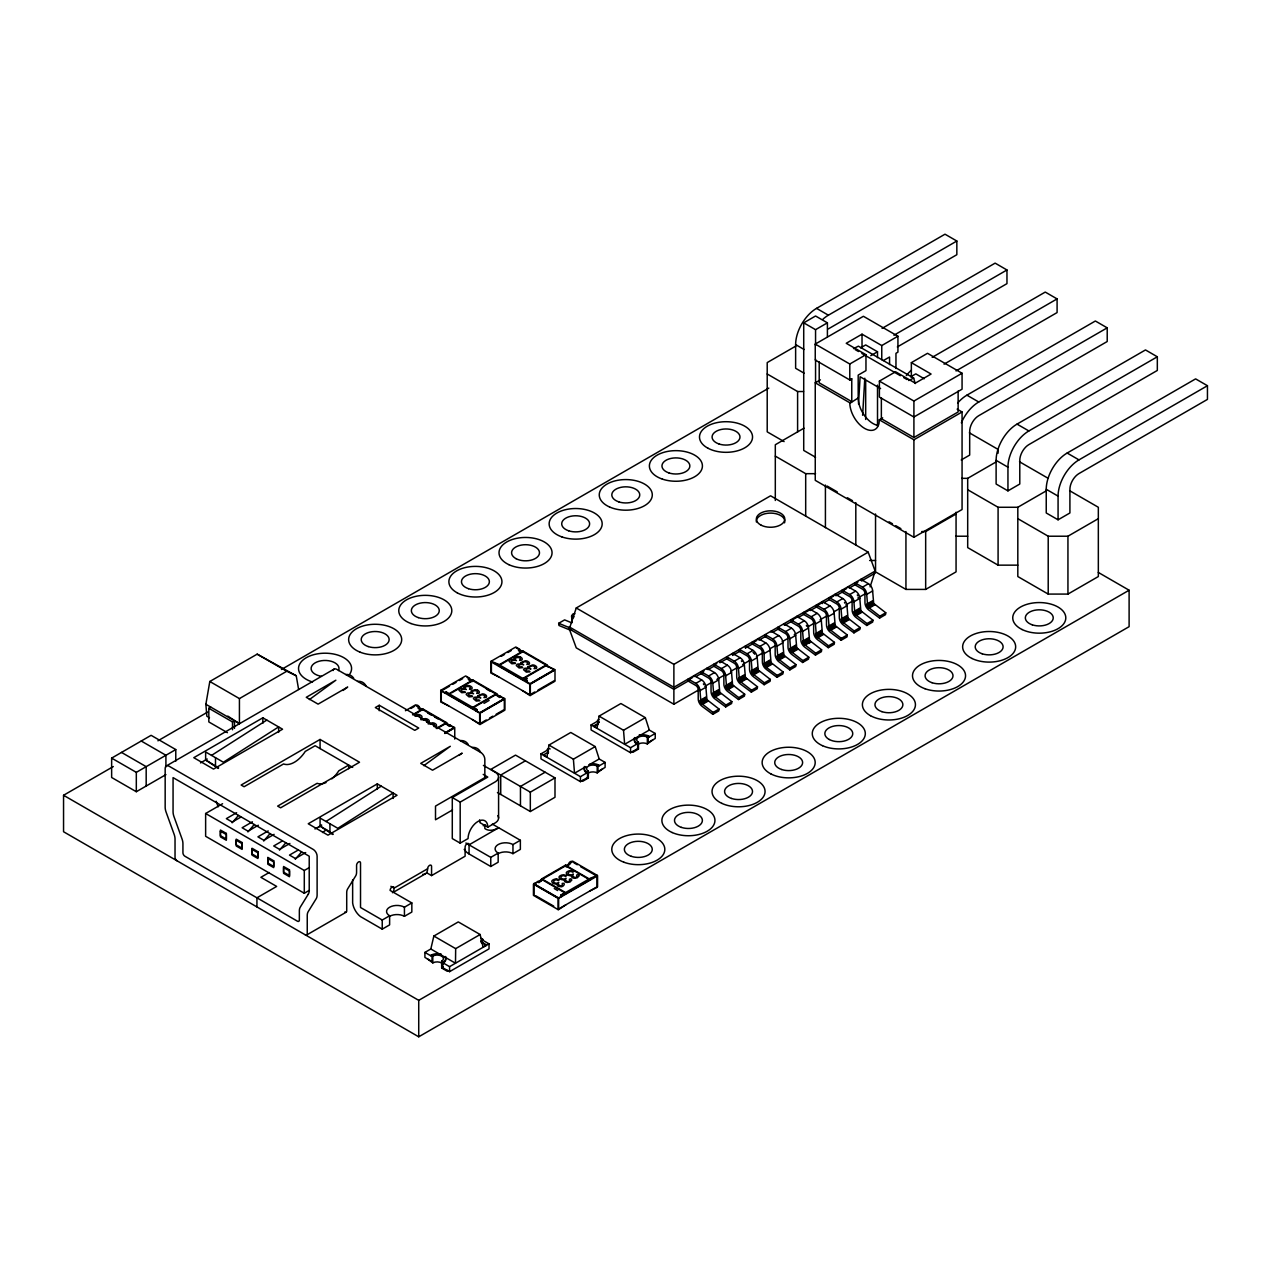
<?xml version="1.0" encoding="UTF-8"?>
<svg xmlns="http://www.w3.org/2000/svg" width="1271" height="1271" viewBox="0 0 1271 1271"><rect width="100%" height="100%" fill="white"/><g stroke="black" fill="none" stroke-linecap="round" stroke-linejoin="round"><path stroke-width="1.5" d="M877.355 425.292A20.924 12.09 60 0 1 858.195 398.554L858.179 375.12L865.964 370.624L865.964 354.673L849.791 364.014L849.791 379.965L815.251 360.027L815.251 344.091L863.406 316.288L897.93 336.211L897.93 352.162L895.96 353.306L895.96 368.495M820.415 379.838L815.251 382.825L849.838 402.796L851.761 401.62L851.761 378.837L849.791 379.902L851.761 378.837M911.355 362.648L931.087 374.039L915.295 383.159L895.562 371.768L879.389 381.109L879.389 397.06L913.913 416.999L962.068 389.196L962.068 373.245L927.528 353.306L911.355 362.648L911.355 376.82M881.359 397.823L881.359 418.699L913.913 437.51L958.127 411.979L958.127 391.103M571.807 622.52L571.823 616.673A5.926 3.416 60 0 1 574.921 613.798M481.137 938.395L482.726 939.317A3.432 1.986 0 0 0 482.122 942.383L486.078 945.576L486.078 944.671L483.107 947.292L480.12 934.519L455.669 948.643L455.495 963.227L430.821 948.992L424.911 952.408L424.911 957.428L432.013 961.527L432.013 956.507L424.911 952.408M858.513 404.067L860.117 376.756L880.596 388.576M862.628 415.283L864.804 378.218M882.678 417.873L879.31 419.811L879.008 423.434A20.924 12.09 60 0 1 863.2 427.517A20.924 12.09 60 0 1 849.791 403.4L858.243 397.934M713.095 712.443L701.004 703.085L699.971 690.661A5.926 3.416 60 0 0 695.793 683.401L688.183 679.016L688.183 681.065L695.793 685.466A3.416 1.97 60 0 1 698.192 689.629L698.224 698.669A6.291 3.638 60 0 0 702.355 706.533L712.856 714.334L713.095 712.443L719.021 709.027L706.93 699.67L705.898 687.246A5.926 3.416 60 0 0 701.703 679.985L694.109 675.6L694.109 676.633M719.021 709.027L718.766 710.918L712.856 714.334M725.932 705.04L713.825 695.682L712.793 683.258A5.926 3.416 60 0 0 708.614 675.997L701.02 671.612L701.02 673.662L708.614 678.047A3.416 1.97 60 0 1 711.029 682.225L711.045 691.265A6.291 3.638 60 0 0 715.176 699.129L725.677 706.93L725.932 705.04L731.842 701.624L719.751 692.266L718.719 679.842A5.926 3.416 60 0 0 714.54 672.581L706.93 668.196L706.93 669.229M731.842 701.624L731.603 703.514L725.677 706.93M738.753 697.636L726.662 688.278L725.63 675.854A5.926 3.416 60 0 0 721.435 668.594L713.841 664.209L713.841 666.258L721.435 670.643A3.416 1.97 60 0 1 723.85 674.822L723.882 683.862A6.291 3.638 60 0 0 728.013 691.726L738.499 699.527L738.753 697.636L744.679 694.22L732.573 684.862L731.54 672.423A5.926 3.416 60 0 0 727.362 665.178L719.751 660.793L719.751 661.81M744.679 694.22L744.425 696.111L738.499 699.527M751.574 690.232L739.484 680.875L738.451 668.435A5.926 3.416 60 0 0 734.273 661.19L726.662 656.805L726.662 658.855L734.273 663.24A3.416 1.97 60 0 1 736.672 667.418L736.703 676.458A6.291 3.638 60 0 0 740.834 684.322L751.336 692.123L751.574 690.232L757.5 686.817L745.41 677.459L744.377 665.019A5.926 3.416 60 0 0 740.183 657.774L732.589 653.389L732.589 655.439M757.5 686.817L757.246 688.707L751.336 692.123M764.411 682.829L752.305 673.471L751.272 661.031A5.926 3.416 60 0 0 747.094 653.787L739.484 649.402L739.484 651.451L747.094 655.836A3.416 1.97 60 0 1 749.509 660.014L749.525 669.054A6.291 3.638 60 0 0 753.655 676.919L764.157 684.719L764.411 682.829L770.321 679.413L758.231 670.039L757.198 657.615A5.926 3.416 60 0 0 753.004 650.371L745.41 645.986L745.41 648.035M770.321 679.413L770.083 681.304L764.157 684.719M745.521 647.972L752.337 644.032L759.915 648.432A3.416 1.97 60 0 1 762.33 652.611L762.362 661.651A6.291 3.638 60 0 0 766.492 669.515L776.978 677.316L777.232 675.425L783.143 672.009L771.052 662.636L770.019 650.212A5.926 3.416 60 0 0 765.841 642.967L758.231 638.582L758.231 639.599M783.143 672.009L782.904 673.9L776.978 677.316M790.054 668.022L777.963 658.648L776.931 646.224A5.926 3.416 60 0 0 772.736 638.979L765.142 634.594L765.142 636.644L772.736 641.029A3.416 1.97 60 0 1 775.151 645.207L775.183 654.247A6.291 3.638 60 0 0 779.314 662.112L789.815 669.912L790.054 668.022L795.98 664.606L783.889 655.232L782.857 642.808A5.926 3.416 60 0 0 778.662 635.564L771.068 631.179L771.068 632.195M795.98 664.606L795.725 666.481L789.815 669.912M802.875 660.618L790.784 651.245L789.752 638.82A5.926 3.416 60 0 0 785.573 631.576L777.963 627.191L777.963 629.24L785.573 633.625A3.416 1.97 60 0 1 787.972 637.804L788.004 646.828A6.291 3.638 60 0 0 792.135 654.708L802.637 662.493L802.875 660.618L808.801 657.202L796.71 647.829L795.678 635.405A5.926 3.416 60 0 0 791.483 628.16L783.889 623.759L783.889 624.792M808.801 657.202L808.563 659.077L802.637 662.493M815.712 653.215L803.622 643.841L802.589 631.417A5.926 3.416 60 0 0 798.395 624.172L790.8 619.771L790.8 621.837L798.395 626.222A3.416 1.97 60 0 1 800.809 630.384L800.841 639.424A6.291 3.638 60 0 0 804.956 647.304L815.458 655.089L815.712 653.215L821.622 649.783L809.532 640.425L808.499 628.001A5.926 3.416 60 0 0 804.321 620.756L796.71 616.356L796.71 617.388L792.278 619.946M821.622 649.783L821.384 651.673L815.458 655.089M828.533 645.795L816.443 636.437L815.41 624.013A5.926 3.416 60 0 0 811.216 616.769L803.622 612.368L803.622 614.417L811.216 618.818A3.416 1.97 60 0 1 813.631 622.981L813.662 632.021A6.291 3.638 60 0 0 817.793 639.885L828.295 647.686L828.533 645.795L834.459 642.379L822.369 633.022L821.32 620.598A5.926 3.416 60 0 0 817.142 613.337L809.548 608.952M834.459 642.379L834.205 644.27L828.295 647.686M841.354 638.392L829.264 629.034L828.231 616.61A5.926 3.416 60 0 0 824.053 609.349L816.443 604.964L816.443 607.014L824.053 611.415A3.416 1.97 60 0 1 826.452 615.577L826.484 624.617A6.291 3.638 60 0 0 830.614 632.481L841.116 640.282L841.354 638.392L847.28 634.976L835.19 625.618L834.157 613.194A5.926 3.416 60 0 0 829.963 605.933L822.369 601.548L822.369 603.598M847.28 634.976L847.026 636.866L841.116 640.282M854.191 630.988L842.101 621.63L841.068 609.206A5.926 3.416 60 0 0 836.874 601.946L829.28 597.561L829.28 599.61L836.874 603.995A3.416 1.97 60 0 1 839.289 608.174L839.321 617.213A6.291 3.638 60 0 0 843.436 625.078L853.937 632.879L854.191 630.988L860.102 627.572L848.011 618.214L846.979 605.79A5.926 3.416 60 0 0 842.8 598.53L835.19 594.145L835.19 595.178M860.102 627.572L859.863 629.463L853.937 632.879M867.013 623.584L854.922 614.227L853.89 601.803A5.926 3.416 60 0 0 849.695 594.542L842.101 590.157L842.101 592.207L849.695 596.592A3.416 1.97 60 0 1 852.11 600.77L852.142 609.81A6.291 3.638 60 0 0 856.273 617.674L866.758 625.475L867.013 623.584L872.939 620.169L860.848 610.811L859.8 598.371A5.926 3.416 60 0 0 855.621 591.126L848.027 586.741L848.027 587.758M872.939 620.169L872.684 622.059L866.758 625.475M879.834 616.181L867.743 606.823L866.711 594.383A5.926 3.416 60 0 0 862.532 587.138L854.922 582.754L854.922 584.803L862.532 589.188A3.416 1.97 60 0 1 864.931 593.366L864.963 602.406A6.291 3.638 60 0 0 869.094 610.271L879.596 618.071L879.834 616.181L885.76 612.765L873.67 603.407L872.637 590.967A5.926 3.416 60 0 0 868.443 583.723L860.848 579.338L860.848 580.354M885.76 612.765L885.506 614.656L879.596 618.071M605.107 762.409L598.005 766.508L598.005 771.529L605.107 767.43L605.107 762.409L599.197 758.994L595.209 746.585L570.774 732.477L548.945 745.076L546.895 757.294L543.94 754.672L543.94 755.578M655.232 733.478L648.131 737.577L648.131 742.598L655.232 738.483L655.232 733.478L649.306 730.062L645.334 717.654L620.899 703.53L599.07 716.129L597.02 728.347L594.065 725.725L594.065 726.647L598.005 724.359M209.493 717.765L206.855 716.24L205.87 704.277L209.81 681.494L257.171 654.152L296.238 675.759L298.621 689.47M430.821 948.992L433.856 936.044L458.291 921.92L480.12 934.519M697.954 690.328L673.884 704.229L576.256 647.86L569.297 628.954L576.256 607.983L770.576 495.801L868.188 552.17L875.147 571.076L870.095 586.884M420.097 717.495L418.969 715.541L415.061 716.336M584.93 766.826L584.565 767.35A8.516 4.909 0 0 0 586.757 772.101L586.757 773.006A8.516 4.909 0 0 1 584.565 768.256L584.39 766.508L584.93 767.732M635.055 737.895L634.674 738.419A8.516 4.909 0 0 0 636.882 743.154L636.882 744.075A8.516 4.909 0 0 1 634.674 739.325L634.515 737.577L635.055 738.801M232.132 822.798L238.424 815.474M247.924 831.917L254.2 824.593M263.701 841.037L269.992 833.697M279.493 850.14L285.784 842.816M295.285 859.26L301.561 851.935M426.611 722.325L427.056 720.117L423.021 720.022M433.84 726.504L434.301 724.295L430.249 724.2M309.377 699.574L335.862 680.207L306.263 697.302L318.1 704.134L347.698 687.055L343.027 690.471M423.831 765.666L450.315 746.299L420.717 763.378L432.553 770.21L462.151 753.131L459.038 755.403M420.606 718.798L421.575 718.004A4.274 2.463 0 0 0 421.972 717.114A3.956 2.288 0 0 0 421.416 715.795L420.272 715.001A4.163 2.399 0 0 0 417.857 714.445L414.632 715.08M427.85 722.977L428.804 722.182A4.274 2.463 0 0 0 429.201 721.293A3.956 2.288 0 0 0 428.661 719.974L427.517 719.179A4.163 2.399 0 0 0 425.102 718.623L421.003 719.815M435.079 727.155L436.048 726.361A4.274 2.463 0 0 0 436.446 725.471A3.956 2.288 0 0 0 435.905 724.152L434.746 723.358A4.163 2.399 0 0 0 432.347 722.802L428.248 723.993M211.542 755.403L266.799 720.085M325.996 821.479L381.252 786.161M804.082 373.166L795.63 368.288L795.63 344.584A29.583 17.079 -60 0 1 816.554 308.36L945.004 234.198L956.841 241.029L956.841 254.708L828.39 328.871M815.553 457.258L803.717 450.427L803.717 322.834L815.553 316.002L827.405 322.834L827.405 336.577M822.973 319.148A29.583 17.079 -60 0 1 828.39 315.192L956.841 241.029M803.717 322.834L815.553 329.666L827.405 322.834M795.916 346.03L767.207 362.585L767.207 431.854L784.096 441.609M165.913 774.627L136.315 791.722L111.641 777.487L111.641 758.12L151.106 735.321L175.779 749.572L175.779 761.186M227.43 732.684L208.825 721.944L208.825 708.265L210.811 707.137M897.93 336.211L881.756 345.553L862.024 334.178L846.232 343.281L865.964 354.673M1098.303 572.427L1129.109 590.221L1129.109 626.667L418.731 1036.802L63.55 831.742L63.55 795.281L113.31 766.556M157.922 740.802L207.681 712.062M281.463 669.467L768.78 388.116M209.81 681.494L239.425 698.589L286.769 671.247L296.238 675.759M882.09 328.395L995.129 263.129L1006.966 269.976L1006.966 283.64L897.342 346.935M860.61 347.857L865.678 344.934L877.514 351.765L877.514 357.659M111.641 758.12L136.315 772.355L175.779 749.572M893.926 335.242L1006.966 269.976M208.825 708.265L232.514 721.944L234.484 720.8L234.484 728.394M870.762 355.673L877.514 351.765M166.326 765.952L334.051 669.118M262.843 717.813L193.78 757.691L213.512 769.082L282.575 729.204L262.843 717.813L262.843 723.278M883.313 360.599L889.557 357.008L889.557 364.602M200.516 762.902L207.268 759.025M804.003 428.168L775.31 444.739L775.31 500.488M932.199 357.342L1045.255 292.076L1057.091 298.907L1057.091 312.571L956.03 370.925M910.735 376.804L915.803 373.865L924.255 378.758M944.051 364.173L1057.091 298.907M326.012 782.602A23.895 13.79 -60 0 1 317.115 783.317L277.65 806.1L280.605 807.816L359.534 762.235L320.07 739.452L241.14 785.033L244.096 786.733L283.576 763.95A23.895 13.79 -60 0 0 305.278 751.415L315.144 745.727L352.671 767.398M379.266 705.278L375.326 707.55L414.791 730.348L418.731 728.061L379.266 705.278L379.266 710.743M913.913 437.51L913.913 401.048L962.068 373.245M309.377 890.32L304.293 893.259L205.632 836.286L205.632 813.504L222.584 803.717M405.417 710.727L415.553 704.865C421.797 705.198 417.11 710.171 419.509 707.153M410.898 708.503L414.187 706.597M486.237 719.974L479.66 723.771L441.275 701.608L441.275 690.947L449.505 686.213M452.794 684.306L456.082 682.416M459.371 680.509L462.66 678.619M501.267 656.313L504.555 654.422M507.844 652.516L511.133 650.625M571.616 630.194A6.291 3.638 60 0 1 569.44 629.796L558.938 625.475L558.684 623.298L564.61 619.883L571.823 622.869M236.613 812.709L226.349 818.635L232.259 822.051L240.823 817.11M444.961 692.441L446.185 691.742L449.87 694.49L446.185 692.361L444.961 693.076L441.005 690.169M468.395 678.921C470.079 678.221 467.506 679.794 472.065 681.669M491.13 661.238L499.98 664.924L522.19 652.102C517.631 653.945 520.189 647.05 518.504 650.609M498.756 664.844L495.07 663.51M412.551 714.779L422.75 708.884L446.423 722.564L447.503 724.438L446.423 722.564L436.223 728.458M472.748 708.614L472.748 707.359L496.548 693.632L497.628 695.507L496.548 693.632L472.86 679.953L447.98 694.316L473.829 709.25L472.748 707.359L449.06 693.696L449.06 694.951M499.185 666.004L499.185 664.749L522.874 678.428L546.657 664.685L547.753 666.56L546.657 664.685L522.985 651.022L498.105 665.384L523.954 680.303L527.354 678.349M413.409 714.906L421.94 709.981L418.27 707.852M451.57 692.87L472.065 681.049M957.651 403.018A29.583 17.079 -60 0 1 966.913 395.17L1095.364 321.007L1107.216 327.839L1107.216 341.518L978.749 415.681A12.837 7.404 -60 0 0 969.678 431.409L969.678 455.097L961.21 459.975M961.353 422.798A29.583 17.079 -60 0 1 978.749 402.001L1107.216 327.839M252.405 821.813L242.126 827.755L248.052 831.17L258.331 825.229M879.31 419.811L913.913 439.782L962.068 411.979L962.068 509.512L913.913 537.299L815.251 480.343L815.251 382.825M437.081 728.585L445.628 723.644L454.478 727.346L444.612 733.033M473.543 707.534L495.738 694.713L504.603 698.399L479.93 712.65L475.99 710.997L477.213 709.647L473.543 707.534L477.213 710.282M526.115 681.431L530.055 683.703L554.712 669.467L545.863 665.782L523.668 678.587C529.832 678.984 524.78 683.687 527.338 680.716M484.029 703.356L489.128 700.416M475.99 710.362L477.213 709.647M268.197 830.932L257.918 836.858L263.844 840.274L274.107 834.348M445.628 723.644L449.299 726.392L450.538 725.058M495.738 694.713L499.424 697.461L500.647 696.127M445.978 732.557L454.208 727.806L415.824 705.643M441.275 690.947L479.66 713.11L504.333 698.875L504.333 709.52L496.103 714.27M534.71 691.98L529.785 694.824L491.4 672.661L491.4 662.016L529.785 684.179L554.442 669.928L516.074 647.781M444.882 733.51L454.748 727.806L454.748 739.087M489.526 718.067L492.814 716.177M537.998 690.074L554.442 680.589M377.296 783.889L308.233 823.767L327.966 835.158L397.029 795.281L377.296 783.889L377.296 789.355M282.273 841.037L273.71 845.978L279.62 849.393L289.899 843.467M314.97 828.978L321.706 825.101A107.717 62.184 -60 0 0 318.481 827.278M1017.022 424.117L1145.489 349.938L1157.325 356.786L1157.325 370.449L1028.875 444.612A12.837 7.404 -60 0 0 1019.787 460.34L1019.787 484.029L1007.951 490.876L996.114 484.029L996.114 460.34A29.583 17.079 -60 0 1 1017.022 424.117L1028.875 430.948L1157.325 356.786M298.05 850.14L289.486 855.097L295.412 858.513L305.691 852.571M269.182 872.51L260.873 877.308L276.665 886.427L256.933 897.819L256.933 906.922M961.782 478.341L967.692 478.341L996.4 461.77M205.632 813.504L304.293 870.476L309.377 867.537M576.256 607.983L673.884 664.352L868.188 552.17M497.835 815.632A12.249 7.07 0 0 1 495.69 822.623L487.794 827.183A13.949 8.055 -60 0 0 477.928 821.479A13.949 8.055 -60 0 0 468.062 838.574L460.181 843.134L452.285 838.574L452.285 797.553L487.794 777.058L483.202 774.389M525.4 760.821L500.726 775.056L500.726 794.423M548.373 750.843A3.432 1.986 0 0 0 547.293 750.224L548.881 748.397A6.276 3.622 0 0 0 550.168 748.953M598.895 722.452A3.432 1.986 0 0 0 597.418 721.293L598.991 719.465M921.729 531.548L925.669 531.548L956.062 513.992M540.985 753.862L580.45 776.66L587.552 772.546L587.552 777.566L580.45 781.665L540.985 758.882L540.985 753.862L548.087 749.763M591.094 724.931L630.559 747.713L637.677 743.614L637.677 748.635L630.559 752.734L591.094 729.951L591.094 724.931L598.212 720.832M452.285 797.553L460.181 802.112L495.69 781.601A12.249 7.07 0 0 0 495.69 772.498L483.409 765.412M543.94 754.672L547.88 752.384A3.432 1.986 0 0 0 548.5 751.908M594.065 725.725L598.005 723.453M1067.147 453.048L1195.614 378.885L1207.45 385.717L1207.45 399.396L1078.984 473.559A12.837 7.404 -60 0 0 1069.912 489.271L1069.912 512.976L1058.076 519.807L1046.24 512.976L1046.24 489.271A29.583 17.079 -60 0 1 1067.147 453.048L1078.984 459.88L1207.45 385.717M452.524 809.945L435.508 819.779L435.508 806.1L484.839 777.614L484.839 759.391A5.577 3.225 60 0 0 480.899 752.559L336.847 669.388A5.577 3.225 60 0 0 333.034 670.564M875.147 571.076L673.884 687.277L569.297 626.905M689.66 679.191L692.631 677.475M701.02 672.645L703.975 670.929M713.841 665.241L716.796 663.526M752.321 643.015L756.753 640.457M803.622 613.4L809.548 609.985M816.443 605.997L822.369 602.581M830.757 597.735L833.712 596.02M842.101 591.19L846.534 588.616M854.922 583.77L857.893 582.07M689.232 680.462L673.884 689.327L569.297 628.954M696.047 676.522L702.879 672.581M707.995 669.642L714.81 665.702M719.926 662.747L728.458 657.822M733.574 654.867L740.405 650.927M759.168 640.091L765.984 636.151M772.816 632.211L779.631 628.271M784.747 625.316L793.279 620.391M798.395 617.436L803.51 614.481M810.342 610.541L817.158 606.617M823.989 602.676L829.105 599.721M835.921 595.781L842.737 591.841M849.568 587.901L856.384 583.961M861.5 581.006L875.147 573.126M695.793 683.401L701.703 679.985M708.614 675.997L714.54 672.581M721.435 668.594L727.362 665.178M734.273 661.19L740.183 657.774M747.094 653.787L753.004 650.371M752.321 644.047L752.321 641.998L759.915 646.383L765.841 642.967M772.736 638.979L778.662 635.564M785.573 631.576L791.483 628.16M798.395 624.172L804.321 620.756M811.216 616.769L817.142 613.337M824.053 609.349L829.963 605.933M836.874 601.946L842.8 598.53M849.695 594.542L855.621 591.126M862.532 587.138L868.443 583.723M545.132 772.212L520.459 786.447L520.459 805.814M548.945 745.076L573.396 759.184L595.209 746.585M599.07 716.129L623.521 730.253L645.334 717.654M704.833 686.356L711.712 682.384M716.876 679.397L725.471 674.44M730.618 671.453L737.498 667.482M742.661 664.511L751.256 659.554M756.42 656.567L763.299 652.595M770.178 648.623L775.342 645.652M782.205 641.68L789.084 637.708M794.248 634.722L801.127 630.75M808.006 626.778L814.886 622.822M820.049 619.835L826.928 615.863M833.792 611.891L838.955 608.92M845.835 604.948L852.714 600.976M857.877 597.99L866.472 593.033M699.971 690.661L705.898 687.246M712.793 683.258L718.719 679.842M725.63 675.854L731.54 672.423M738.451 668.435L744.377 665.019M751.272 661.031L757.198 657.615M777.232 675.425L766.413 667.434L764.3 664.288L764.109 653.628L770.019 650.212M776.931 646.224L782.857 642.808M789.752 638.82L795.678 635.405M802.589 631.417L808.499 628.001M815.41 624.013L821.32 620.598M828.231 616.61L834.157 613.194M841.068 609.206L846.979 605.79M853.89 601.803L859.8 598.371M866.711 594.383L872.637 590.967M967.692 489.732L998.085 507.272L1017.817 507.272L1046.526 490.701M554.998 777.9L515.533 755.117L490.86 769.368L530.325 792.151L554.998 777.9L554.998 797.267L530.325 811.518L497.438 792.532M699.987 700.432L705.913 697.016M712.824 693.029L718.735 689.613M725.646 685.625L731.572 682.193M738.467 678.206L744.393 674.79M751.304 670.802L757.214 667.386M764.125 663.398L770.035 659.983M776.946 655.995L782.872 652.579M789.784 648.591L795.694 645.175M802.605 641.188L808.515 637.772M815.426 633.784L821.352 630.368M828.247 626.381L834.173 622.965M841.084 618.977L846.994 615.561M853.905 611.573L859.832 608.142M866.727 604.154L872.653 600.738M586.042 766.588L574.524 773.229L573.396 759.184M589.22 764.745L599.197 758.994M649.306 730.062L624.649 744.298L623.521 730.253M700.162 701.322L706.088 697.89M712.999 693.902L718.909 690.487M725.82 686.499L731.746 683.083M738.642 679.095L744.568 675.679M751.479 671.692L757.389 668.276M764.3 664.288L770.226 660.872M777.121 656.885L783.047 653.469M789.958 649.481L795.868 646.065M802.779 642.077L808.706 638.662M815.601 634.674L821.527 631.258M828.438 627.27L834.348 623.839M841.259 619.867L847.169 616.435M854.08 612.447L860.006 609.031M866.901 605.044L872.827 601.628M700.512 702.228L706.438 698.796M713.333 694.824L719.259 691.392M726.17 687.404L732.08 683.989M738.991 680.001L744.917 676.585M751.812 672.597L757.738 669.182M764.649 665.194L770.56 661.778M777.471 657.79L783.397 654.374M790.292 650.387L796.218 646.971M803.129 642.983L809.039 639.567M815.95 635.579L821.876 632.164M828.771 628.176L834.697 624.76M841.609 620.772L847.519 617.341M854.43 613.353L860.356 609.937M867.251 605.949L873.177 602.533M701.004 703.085L706.93 699.67M713.825 695.682L719.751 692.266M726.662 688.278L732.573 684.862M739.484 680.875L745.41 677.459M752.305 673.471L758.231 670.039M765.142 666.052L771.052 662.636M777.963 658.648L783.889 655.232M790.784 651.245L796.71 647.829M803.622 643.841L809.532 640.425M816.443 636.437L822.369 633.022M829.264 629.034L835.19 625.618M842.101 621.63L848.011 618.214M854.922 614.227L860.848 610.811M867.743 606.823L873.67 603.407M701.608 703.848L707.534 700.432M714.445 696.444L720.355 693.029M727.266 689.041L733.192 685.625M740.087 681.637L746.013 678.206M752.925 674.218L758.835 670.802M765.746 666.814L771.656 663.398M778.567 659.411L784.493 655.995M791.388 652.007L797.314 648.591M804.225 644.604L810.135 641.188M817.046 637.2L822.973 633.784M829.868 629.796L835.794 626.381M842.705 622.393L848.615 618.977M855.526 614.989L861.452 611.573M868.347 607.586L874.273 604.154M702.291 704.452L708.217 701.036M715.112 697.048L721.038 693.632M727.949 689.645L733.86 686.229M740.771 682.241L746.681 678.825M753.592 674.837L759.518 671.422M766.413 667.434L772.339 664.018M779.25 660.03L785.16 656.599M792.071 652.611L797.997 649.195M804.893 645.207L810.819 641.791M817.73 637.804L823.64 634.388M830.551 630.4L836.477 626.984M843.372 622.997L849.298 619.581M856.209 615.593L862.119 612.177M869.03 608.189L874.956 604.774M586.757 772.101L588.346 771.179A6.276 3.622 0 0 1 588.441 766.111A6.276 3.622 0 0 1 597.211 766.063L598.8 765.142L598.8 766.063A8.516 4.909 0 0 0 597.036 765.285M636.882 743.154L638.455 742.248A6.276 3.622 0 0 1 638.566 737.18A6.276 3.622 0 0 1 647.336 737.116L648.925 736.211L648.925 737.116M306.676 934.979L346.141 912.197M426.834 872.859L431.568 875.592L431.568 866.488A2.796 1.605 -60 0 0 429.598 865.344A2.796 1.605 -60 0 0 427.612 868.76L394.074 888.127A11.169 6.45 60 0 1 392.437 892.735M498.168 853.667A10.47 6.037 0 0 1 512.96 853.667L520.363 849.393L520.363 840.274L512.96 844.548A10.47 6.037 0 0 0 498.168 844.548A10.47 6.037 0 0 0 498.168 853.095L498.168 862.215L490.765 866.488L469.063 853.953L469.063 844.834L498.661 827.755A26.151 15.093 -60 0 1 484.839 828.565L484.839 824.641M588.346 771.179L588.346 778.027L582.817 781.204L582.817 780.299M587.456 773.689A6.276 3.622 0 0 1 597.211 772.895L602.74 768.796M638.455 742.248L638.455 749.08L632.942 752.273L632.942 751.368M637.565 744.758A6.276 3.622 0 0 1 647.336 743.964L652.865 739.849M393.438 892.274L425.308 873.876M875.544 513.992L875.544 571.871L905.937 589.41L925.669 589.41L956.062 571.871L956.062 512.245M431.568 875.592L465.107 856.225L465.107 847.122A2.796 1.605 -60 0 1 467.077 843.706A2.796 1.605 -60 0 1 469.063 844.834M344.743 912.054A2.796 1.605 60 0 0 346.713 910.91L346.713 892.687A11.296 6.514 60 0 1 347.634 888.922L355.658 875.941A11.296 6.514 60 0 0 356.579 872.176L356.579 865.344A2.796 1.605 -60 0 1 358.549 861.929A2.796 1.605 -60 0 1 360.519 863.073L360.519 907.494L382.237 920.029L389.625 915.755A10.47 6.037 0 0 1 389.625 907.208A10.47 6.037 0 0 1 404.432 907.208L411.836 902.934L411.836 912.054L404.432 916.327A10.47 6.037 0 0 0 389.625 916.327M465.901 843.023L490.765 857.369L498.168 853.095M352.639 879.754L352.639 902.934A13.393 7.737 60 0 0 360.519 916.613L382.237 929.149L389.625 924.875L389.625 915.755M1017.817 518.663L1048.21 536.219L1067.942 536.219L1098.335 518.663M564.753 892.75L542.558 879.929L533.709 883.615L558.366 897.85L562.322 896.198L561.083 894.863L564.753 892.75L561.083 895.499M565.563 893.831L565.563 892.576L564.467 894.45L590.316 879.532L565.436 865.17L541.764 878.833L540.668 880.724L541.764 878.833L565.563 892.576L589.236 878.912L589.236 880.168M568.677 863.422C571.076 866.441 566.389 861.484 572.633 861.15L597.561 875.544L597.561 886.824M533.979 894.736L533.979 884.092L572.363 861.929M566.532 865.789L565.436 866.425L565.436 865.17M566.246 866.886L569.916 864.137M537.649 881.343L538.888 882.678L542.558 879.929M431.219 956.062L431.219 955.141A8.516 4.909 0 0 1 439.432 953.87L440.894 953.774L439.432 954.791M1017.817 507.272L1017.817 576.541L1048.21 594.081L1067.942 594.081L1098.335 576.541L1098.335 507.272L1069.626 490.701M445.517 957.476L445.628 956.507L445.454 957.349A8.516 4.909 0 0 1 443.261 962.099L443.261 963.005A8.516 4.909 0 0 0 445.454 958.255M597.291 875.385L588.441 879.071L566.246 866.25M589.665 878.992L593.35 877.657M558.636 898.327L597.02 876.164L597.02 886.824L558.636 908.972L558.636 898.327L533.979 884.092M449.569 966.659L489.033 943.86L489.033 948.881L449.569 971.664L442.467 967.565L442.467 962.544L449.569 966.659L449.569 971.664M597.291 887.285L589.665 891.066M63.55 795.281L418.731 1000.341L1129.109 590.221M853.492 348.619L858.402 346.173L913.658 378.075L915.263 383.572M908.733 380.522L913.658 378.075M467.982 685.514L463.883 686.69L463.677 688.58L460.293 688.85A3.734 2.161 0 0 0 458.99 690.328L461.738 692.711L465.393 692.377L464.566 691.535C457.592 692.441 462.517 687.802 466.362 689.549L465.472 689.104A2.494 1.446 0 0 1 464.852 687.976C465.647 685.228 472.717 686.483 469.492 689.216L471.7 689.057A4.274 2.463 0 0 0 472.081 688.167A3.956 2.288 0 0 0 471.541 686.848L470.397 686.07A4.274 2.463 0 0 0 468.093 685.562M767.207 373.992L797.6 391.532L803.526 391.532M775.31 456.13L805.687 473.67L815.553 473.67M955.856 536.219L967.692 536.219M869.634 560.479L875.544 560.479M967.692 478.341L967.692 547.61L998.085 565.15L1017.817 565.15M570.171 627.969L558.684 623.298M557.921 879.294L559.304 879.85L558.191 880.565C555.062 877.864 550.899 882.932 556.062 883.234A2.494 1.446 0 0 0 558.017 882.884L558.779 882.36C556.333 885.252 563.53 888 562.211 883.393C566.691 882.153 563.085 888.079 560.114 886.618A3.734 2.161 0 0 1 557.572 885.871C557.445 882.567 552.345 885.331 551.789 881.423A4.163 2.399 0 0 1 552.742 880.04L554.108 879.373A3.956 2.288 0 0 1 556.38 879.055M816.554 308.36L828.39 315.192M966.913 395.17L978.749 402.001M855.161 349.589L858.513 351.527M861.849 353.449L900.361 375.692M903.713 377.614L907.065 379.552M957.142 409.135L962.068 411.979M969.392 432.839L998.085 449.41L998.085 453.207M1019.501 461.77L1048.21 478.341M815.251 344.091L849.791 364.014M879.389 381.109L913.913 401.048M795.63 344.584L804.082 349.477M996.114 460.34L1007.951 467.172L1007.951 490.876M1046.24 489.271L1058.076 496.119L1058.076 519.807M851.761 401.62L819.207 382.825L819.207 361.933M827.119 486.03L837.239 491.877M847.376 497.739L852.444 500.663M889.049 521.793L892.433 523.747M895.801 525.701L900.869 528.625M519.744 649.274L515.804 646.987L490.86 661.397L490.86 672.661M521.904 651.642L522.985 652.277L522.985 651.022M518.504 649.989L522.19 652.102M520.506 657.139L521.666 657.917A3.956 2.288 0 0 1 522.206 659.236A4.274 2.463 0 0 1 521.809 660.126L519.617 660.285C522.842 657.552 515.772 656.297 514.977 659.045A2.494 1.446 0 0 0 515.597 660.173L516.487 660.618C512.642 658.855 507.717 663.494 514.691 662.588L515.518 663.446L511.863 663.78L509.115 661.381A3.734 2.161 0 0 1 510.402 659.919L513.802 659.649L514.008 657.758L518.107 656.583A4.274 2.463 0 0 1 520.681 657.186M639.249 734.845L640.695 734.94A8.516 4.909 0 0 1 648.925 736.211M523.668 679.222L527.338 681.335M491.13 673.137L498.756 676.919M469.619 678.206L465.679 675.934L440.735 690.328L440.735 701.608M467.172 677.427L504.333 698.875M486.396 689.025L489.78 690.979M468.395 679.54L470.842 680.954M477.626 690.248L478.786 691.027A3.956 2.288 0 0 1 479.326 692.345A4.274 2.463 0 0 1 478.929 693.235L476.736 693.394C479.961 690.661 472.891 689.406 472.097 692.155A2.494 1.446 0 0 0 472.701 693.283L473.606 693.728C469.762 691.98 464.821 696.619 471.811 695.714L472.621 696.556L468.983 696.889L466.235 694.506A3.734 2.161 0 0 1 467.521 693.029L470.921 692.759L471.128 690.868L475.227 689.692A4.274 2.463 0 0 1 477.801 690.312M441.005 702.069L448.631 705.85M421.654 709.52L422.75 710.139L422.75 708.884M427.819 713.079L431.203 715.033M434.587 716.987L437.971 718.925M418.27 708.487L420.717 709.901M257.171 654.152L286.769 671.247M573.999 862.882L577.288 864.773M580.577 866.679L595.384 875.211M492.338 824.101L520.363 840.274M487.794 827.183L479.914 822.623A13.949 8.055 -60 0 0 479.564 819.874M554.267 888.572L557.667 890.526M561.083 894.863L562.322 895.578M205.87 704.277L239.425 723.644L239.425 698.589M535.615 895.69L553.711 906.128M278.635 732.398L278.635 726.917L223.378 762.235L205.632 751.987L205.632 759.963L218.644 767.938M393.089 798.474L393.089 793.009L337.832 828.311L320.07 818.063L320.07 826.039L333.097 834.014M218.31 768.431L205.632 759.963M332.764 834.507L320.07 826.039M141.24 741.025L165.913 755.26L165.913 766.89M390.912 886.3L394.074 888.127A2.796 1.605 -60 0 0 392.104 886.983A2.796 1.605 -60 0 0 390.118 890.415L411.836 902.934M481.931 939.762L489.033 943.86M482.122 942.383L486.078 944.671M121.508 752.416L146.181 766.651L146.181 786.018M433.856 936.044L455.669 948.643M431.219 955.141L432.791 956.062A6.276 3.622 0 0 1 441.577 956.11A6.276 3.622 0 0 1 441.673 961.178L441.673 968.025L447.201 971.203L447.201 970.297M441.673 961.178L443.261 962.099M443.198 964.546A6.276 3.622 0 0 0 432.791 962.894L427.278 958.795M227.779 716.097L239.425 723.644M523.954 680.303L522.874 678.428L522.874 679.683M216.134 801.254L218.135 806.815M571.521 615.895L571.759 618.071M1067.942 536.219L1067.942 594.081M1048.21 536.219L1048.21 594.081M998.085 507.272L998.085 565.15M925.669 531.548L925.669 589.41M913.913 439.782L913.913 537.299M905.937 531.548L905.937 589.41M881.756 345.553L881.756 359.725M877.514 385.145L877.514 426.357M865.678 380.204L865.678 419.462M862.024 334.178L862.024 348.349M855.812 502.601L855.812 545.052M825.419 485.061L825.419 527.687M815.553 329.666L815.553 345.362M815.553 359.105L815.553 382.666M805.687 473.67L805.687 516.105M797.6 391.532L797.6 432.045M673.884 664.352L673.884 704.229M647.336 737.116L647.336 743.964M630.559 747.713L630.559 752.734M597.211 766.063L597.211 772.895M589.124 764.697L590.57 763.871A8.516 4.909 0 0 1 598.8 765.142M580.45 776.66L580.45 781.665M565.992 904.73L558.366 909.766L533.439 895.372L533.439 884.092L558.096 898.327L558.096 909.607M547.88 752.384L547.88 753.306M530.325 695.459L530.325 684.179L554.998 669.928L554.998 681.208L530.055 695.602L522.429 690.582M530.325 792.151L530.325 811.518M529.785 684.179L529.785 694.824M512.96 844.548L512.96 853.667M498.582 777.058L498.582 818.063M490.765 857.369L490.765 866.488M482.726 939.317L482.726 940.222A3.432 1.986 0 0 0 482.122 943.304M480.2 724.391L480.2 713.11L504.873 698.875L504.873 710.155L479.93 724.549L472.304 719.513M479.66 713.11L479.66 723.771M472.86 679.953L472.86 681.208M460.181 802.112L460.181 843.134M440.354 954.092L440.354 954.998M432.791 956.062L432.791 962.894M418.731 1000.341L418.731 1036.802M404.432 907.208L404.432 916.327M382.237 920.029L382.237 929.149M348.683 768.733L348.683 765.094L338.817 770.782A23.895 13.79 -60 0 1 331.858 778.837M329.936 823.767L329.936 831.742M320.07 739.452L320.07 748.571M304.293 870.476L304.293 893.259M232.514 721.944L232.514 729.761M215.498 757.691L215.498 765.666M136.315 772.355L136.315 791.722M556.19 879.182A4.163 2.399 0 0 1 557.683 879.405M443.229 966.405A6.276 3.622 0 0 1 441.673 968.025M432.982 955.284A8.516 4.909 0 0 1 435.032 954.791M756.372 521.952A14.235 8.214 0 0 1 771.354 513.119A14.235 8.214 0 0 1 784.557 522.842M857.321 594.971A3.416 1.97 60 0 1 857.703 595.781M844.5 602.39A3.416 1.97 60 0 1 844.881 603.185M806.402 625.396A3.416 1.97 60 0 1 806.64 626.206M759.915 646.383A5.926 3.416 60 0 1 764.109 653.628M703.403 683.846A3.416 1.97 60 0 1 703.8 684.64M741.39 660.888A3.416 1.97 60 0 1 741.883 661.619M753.004 652.42A3.416 1.97 60 0 1 753.639 652.881M754.211 653.485A3.416 1.97 60 0 1 754.72 654.215M809.738 642.951A6.291 3.638 60 0 1 808.706 641.76M573.586 617.69A3.416 1.97 60 0 1 573.92 616.483M588.346 778.027A6.276 3.622 0 0 1 587.377 777.264M548.5 752.829A3.432 1.986 0 0 1 548.214 753.067M547.293 749.318A3.432 1.986 0 0 1 548.373 749.938M1058.076 496.119A29.583 17.079 -60 0 1 1078.984 459.88M1007.951 467.172A29.583 17.079 -60 0 1 1028.875 430.948M906.334 375.517A29.583 17.079 -60 0 1 911.371 370.179M321.452 676.299A13.949 8.055 0 0 1 311.586 666.433A13.949 8.055 0 0 1 328.665 660.729A13.949 8.055 0 0 1 338.531 670.595M312.523 682.003A26.516 15.3 0 0 1 301.163 661.873A26.516 15.3 0 0 1 335.512 654.438A26.516 15.3 0 0 1 349.859 673.916M322.564 832.521A113.373 65.457 -60 0 1 326.663 829.55M427.612 868.76A11.169 6.45 60 0 1 422.75 874.369M469.063 853.953A10.867 6.276 60 0 1 464.185 849.346M345.728 674.52A22.671 13.091 -60 0 1 353.703 678.285M472.018 747.427A22.671 13.091 -60 0 1 480.66 752.448M460.181 740.596A22.671 13.091 -60 0 1 468.157 744.361M305.278 934.836A2.796 1.605 60 0 0 307.248 933.692L307.248 915.47A11.296 6.514 60 0 1 308.17 911.704L316.193 898.724A11.296 6.514 60 0 0 317.115 894.959L317.115 856.225A5.577 3.225 60 0 0 313.174 849.393L169.122 766.222A5.577 3.225 60 0 0 165.166 768.51L165.166 807.244A11.296 6.514 60 0 0 166.088 812.074L174.127 834.316A11.296 6.514 60 0 1 175.033 839.146L175.033 857.369A2.796 1.605 60 0 0 177.019 860.785M485.633 825.324A26.151 15.093 -60 0 1 483.187 825.689M357.564 681.351A22.671 13.091 -60 0 1 366.223 686.372M638.455 749.08A6.276 3.622 0 0 1 637.502 748.333M597.418 720.371A3.432 1.986 0 0 1 598.816 722.706M220.439 831.139L220.423 835.683L226.349 839.146L226.365 834.602L220.439 831.139M236.231 840.258L236.215 844.802L242.126 848.25L242.157 843.706L236.231 840.258M252.023 849.378L251.992 853.921L257.918 857.369L257.934 852.825L252.023 849.378M267.8 858.481L267.784 863.025L273.71 866.488L273.726 861.945L267.8 858.481M283.592 867.6L283.576 872.144L289.486 875.592L289.502 871.048L283.592 867.6M571.664 880.04L570.25 881.867L567.359 882.439A3.734 2.161 0 0 1 564.817 881.693C564.689 878.388 559.574 881.153 559.018 877.244A4.163 2.399 0 0 1 559.987 875.862L561.337 875.195A3.956 2.288 0 0 1 563.625 874.877A4.274 2.463 0 0 1 565.166 875.115L566.548 875.671L565.436 876.386C562.29 873.685 558.144 878.754 563.291 879.055A2.494 1.446 0 0 0 565.245 878.706L566.008 878.182C563.561 881.073 570.774 883.822 569.44 879.214L570.901 878.754L571.664 880.04M578.909 875.862L577.479 877.689L574.587 878.261A3.734 2.161 0 0 1 572.045 877.514C571.918 874.21 566.818 876.974 566.262 873.066A4.163 2.399 0 0 1 567.216 871.684L568.582 871.016A3.956 2.288 0 0 1 570.854 870.699A4.274 2.463 0 0 1 572.411 870.937L573.777 871.493L572.665 872.208C569.535 869.507 565.388 874.575 570.536 874.877A2.494 1.446 0 0 0 572.49 874.527L573.253 874.003C570.806 876.895 578.003 879.643 576.684 875.036L578.146 874.575L578.909 875.862M477.896 695.666L478.15 696.937L474.766 697.207A3.734 2.161 0 0 0 473.463 698.685L476.212 701.068L479.866 700.734L479.04 699.892C472.065 700.798 476.99 696.158 480.835 697.906L479.945 697.461A2.494 1.446 0 0 1 479.326 696.333C480.12 693.585 487.19 694.84 483.965 697.572L486.173 697.414A4.274 2.463 0 0 0 486.555 696.524A3.956 2.288 0 0 0 486.015 695.205L484.871 694.427A4.163 2.399 0 0 0 482.456 693.871L477.896 695.666M520.776 662.541L521.031 663.827L517.647 664.098A3.734 2.161 0 0 0 516.344 665.559L519.092 667.958L522.746 667.625L521.936 666.767C514.946 667.672 519.887 663.033 523.716 664.797L522.826 664.352A2.494 1.446 0 0 1 522.222 663.224C523.001 660.475 530.071 661.73 526.845 664.463L529.054 664.304A4.274 2.463 0 0 0 529.451 663.414A3.956 2.288 0 0 0 528.911 662.096L527.751 661.317A4.163 2.399 0 0 0 525.336 660.761L520.776 662.541M528.005 666.719L528.275 668.006L524.875 668.276A3.734 2.161 0 0 0 523.588 669.738L526.337 672.137L529.991 671.803L529.165 670.945C522.19 671.866 527.115 667.227 530.96 668.975L530.071 668.53A2.494 1.446 0 0 1 529.451 667.402C530.245 664.654 537.315 665.909 534.09 668.641L536.283 668.482A4.274 2.463 0 0 0 536.68 667.593A3.956 2.288 0 0 0 536.14 666.274L534.996 665.496A4.163 2.399 0 0 0 532.581 664.94L528.005 666.719M308.297 894.164L300.274 907.144A11.296 6.514 60 0 0 299.352 910.91L299.352 920.029A2.796 1.605 60 0 1 297.382 921.173L184.899 856.225A2.796 1.605 60 0 1 182.929 852.809L182.929 843.706A11.296 6.514 60 0 0 182.007 838.876L173.984 816.618A11.296 6.514 60 0 1 173.063 811.804L173.063 777.614L309.218 856.225L309.218 890.415A11.296 6.514 60 0 1 308.297 894.164M226.349 833.442L220.423 830.027L220.423 836.858L226.349 840.274L226.349 833.442M242.126 842.562L236.215 839.146L236.215 845.978L242.126 849.393L242.126 842.562M257.918 851.665L251.992 848.25L251.992 855.097L257.918 858.513L257.918 851.665M273.71 860.785L267.784 857.369L267.784 864.201L273.71 867.616L273.71 860.785M289.486 869.904L283.576 866.488L283.576 873.32L289.486 876.736L289.486 869.904M761.297 525.273A14.235 8.214 0 0 0 784.557 520.554A14.235 8.214 0 0 0 765.857 511.292A14.235 8.214 0 0 0 761.297 525.273M508.94 564.689A26.516 15.3 0 0 0 551.741 555.093A26.516 15.3 0 0 0 515.947 538.491A26.516 15.3 0 0 0 508.94 564.689M662.35 479.103A26.516 15.3 0 0 0 702.418 466.155A26.516 15.3 0 0 0 662.938 452.603A26.516 15.3 0 0 0 662.35 479.103M719.052 443.992A13.949 8.055 0 0 0 739.976 437.017A13.949 8.055 0 0 0 719.052 430.043A13.949 8.055 0 0 0 719.052 443.992M618.802 501.87A13.949 8.055 0 0 0 639.742 494.896A13.949 8.055 0 0 0 618.802 487.905A13.949 8.055 0 0 0 618.802 501.87M568.677 530.801A13.949 8.055 0 0 0 589.617 523.827A13.949 8.055 0 0 0 568.677 516.852A13.949 8.055 0 0 0 568.677 530.801M516.042 558.668A13.949 8.055 0 0 0 539.142 554.553A13.949 8.055 0 0 0 521.428 545.068A13.949 8.055 0 0 0 516.042 558.668M468.443 588.68A13.949 8.055 0 0 0 489.367 581.705A13.949 8.055 0 0 0 468.443 574.73A13.949 8.055 0 0 0 468.443 588.68M418.318 617.611A13.949 8.055 0 0 0 439.258 610.636A13.949 8.055 0 0 0 418.318 603.661A13.949 8.055 0 0 0 418.318 617.611M368.209 646.558A13.949 8.055 0 0 0 389.133 639.567A13.949 8.055 0 0 0 368.209 632.593A13.949 8.055 0 0 0 368.209 646.558M982.181 653.787A13.949 8.055 0 0 0 1003.105 646.812A13.949 8.055 0 0 0 982.181 639.837A13.949 8.055 0 0 0 982.181 653.787M668.927 472.923A13.949 8.055 0 0 0 689.851 465.949A13.949 8.055 0 0 0 668.927 458.974A13.949 8.055 0 0 0 668.927 472.923M631.337 856.336A13.949 8.055 0 0 0 652.261 849.362A13.949 8.055 0 0 0 631.337 842.387A13.949 8.055 0 0 0 631.337 856.336M1032.306 624.839A13.949 8.055 0 0 0 1053.23 617.865A13.949 8.055 0 0 0 1032.306 610.89A13.949 8.055 0 0 0 1032.306 624.839M881.947 711.665A13.949 8.055 0 0 0 902.871 704.674A13.949 8.055 0 0 0 881.947 697.7A13.949 8.055 0 0 0 881.947 711.665M829.296 739.515A13.949 8.055 0 0 0 852.396 735.416A13.949 8.055 0 0 0 834.697 725.916A13.949 8.055 0 0 0 829.296 739.515M932.056 682.718A13.949 8.055 0 0 0 952.996 675.743A13.949 8.055 0 0 0 932.056 668.768A13.949 8.055 0 0 0 932.056 682.718M781.697 769.527A13.949 8.055 0 0 0 802.621 762.552A13.949 8.055 0 0 0 781.697 755.578A13.949 8.055 0 0 0 781.697 769.527M681.463 827.405A13.949 8.055 0 0 0 702.386 820.431A13.949 8.055 0 0 0 681.463 813.456A13.949 8.055 0 0 0 681.463 827.405M731.572 798.474A13.949 8.055 0 0 0 752.511 791.499A13.949 8.055 0 0 0 731.572 784.509A13.949 8.055 0 0 0 731.572 798.474M411.01 623.537A26.516 15.3 0 0 0 451.777 611.335A26.516 15.3 0 0 0 413.107 597.052A26.516 15.3 0 0 0 411.01 623.537M609.587 507.002A26.516 15.3 0 0 0 652.055 496.929A26.516 15.3 0 0 0 615.704 480.724A26.516 15.3 0 0 0 609.587 507.002M457.322 592.89A26.516 15.3 0 0 0 501.251 585.153A26.516 15.3 0 0 0 467.68 567.057A26.516 15.3 0 0 0 457.322 592.89M561.893 536.902A26.516 15.3 0 0 0 602.168 524.176A26.516 15.3 0 0 0 562.926 510.402A26.516 15.3 0 0 0 561.893 536.902M721.833 803.367A26.516 15.3 0 0 0 764.729 793.914A26.516 15.3 0 0 0 729.093 777.201A26.516 15.3 0 0 0 721.833 803.367M672.2 832.537A26.516 15.3 0 0 0 714.699 822.496A26.516 15.3 0 0 0 678.396 806.259A26.516 15.3 0 0 0 672.2 832.537M1022.122 629.542A26.516 15.3 0 0 0 1065.368 620.613A26.516 15.3 0 0 0 1030.352 603.455A26.516 15.3 0 0 0 1022.122 629.542M972.029 658.489A26.516 15.3 0 0 0 1015.243 649.529A26.516 15.3 0 0 0 980.211 632.402A26.516 15.3 0 0 0 972.029 658.489M708.042 448.266A26.516 15.3 0 0 0 751.892 440.37A26.516 15.3 0 0 0 718.131 422.401A26.516 15.3 0 0 0 708.042 448.266M623.807 862.183A26.516 15.3 0 0 0 664.781 850.22A26.516 15.3 0 0 0 626.349 835.714A26.516 15.3 0 0 0 623.807 862.183M925.018 688.739A26.516 15.3 0 0 0 965.531 676.251A26.516 15.3 0 0 0 926.559 662.239A26.516 15.3 0 0 0 925.018 688.739M870.492 715.684A26.516 15.3 0 0 0 914.643 708.392A26.516 15.3 0 0 0 881.613 689.962A26.516 15.3 0 0 0 870.492 715.684M822.528 745.696A26.516 15.3 0 0 0 865.058 735.718A26.516 15.3 0 0 0 828.803 719.434A26.516 15.3 0 0 0 822.528 745.696M359.9 652.087A26.516 15.3 0 0 0 401.572 640.965A26.516 15.3 0 0 0 364.046 625.682A26.516 15.3 0 0 0 359.9 652.087M770.893 773.912A26.516 15.3 0 0 0 814.6 765.762A26.516 15.3 0 0 0 780.537 747.984A26.516 15.3 0 0 0 770.893 773.912"/></g></svg>
